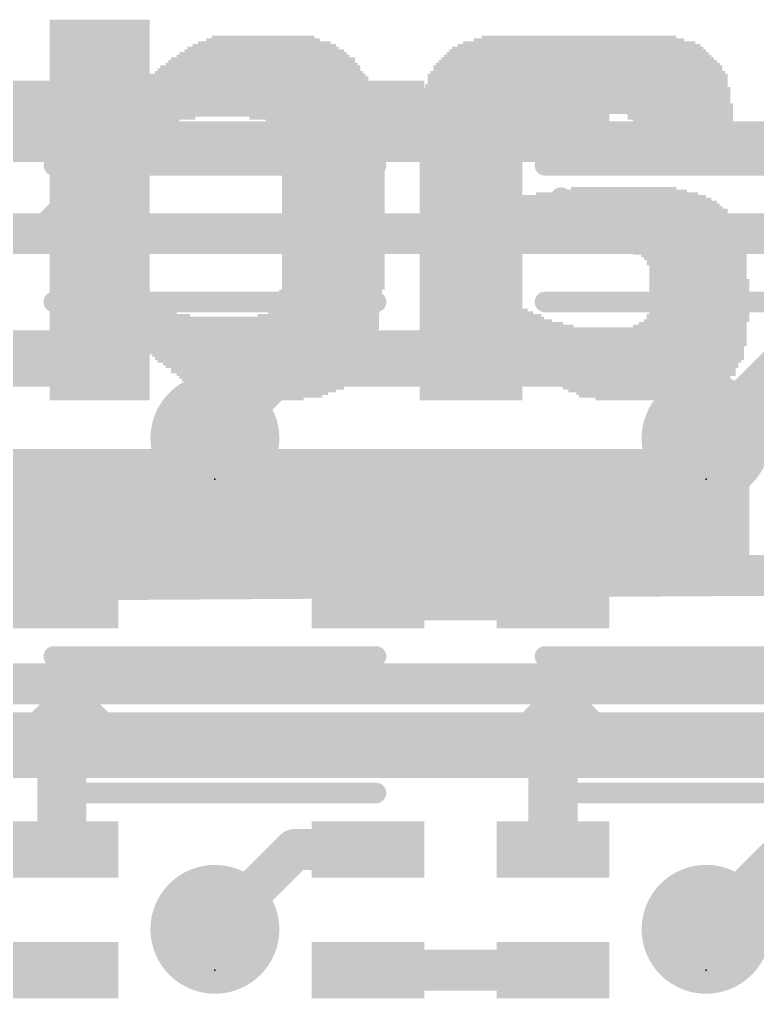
# Model space of a CAD drawing. Extents: x -5.1 to 30.5, y -0.1 to 25.5.
# Drawn here: x 13.01 to 17.59, y 4.91 to 10.98 of the extents above; entities that cross this region are included whole.
import ezdxf

# ---------------------------------------------------------------- set-up
doc = ezdxf.new("R2010")
doc.units = 0
for name, color, linetype in [('1', 12, 'CONTINUOUS'), ('16', 132, 'CONTINUOUS'), ('18', 110, 'CONTINUOUS'), ('21', 40, 'CONTINUOUS'), ('22', 6, 'CONTINUOUS'), ('23', 53, 'CONTINUOUS')]:
    doc.layers.add(name, color=color, linetype=linetype)

# ---------------------------------------------------------------- blocks, each defined once
blk = doc.blocks.new('RECT')
blk.add_solid([(-0.5, -0.5), (0.5, -0.5), (-0.5, 0.5), (0.5, 0.5)])
blk = doc.blocks.new('ROUNDV')
at = {"const_width": 0.5}
blk.add_lwpolyline([(0, -0.25, 1), (0, 0.25, 1), (0, -0.25)], format="xyb", dxfattribs=at)

msp = doc.modelspace()

# ---------------------------------------------------------------- linework, layer by layer
at = {"layer": '1'}
for points, const_width in [([(12.126, 10.426), (13.274, 10.426)], 0.254), ([(15.174, 10.426), (16.322, 10.426)], 0.254), ([(14.224, 8.382), (14.72, 8.878)], 0.254), ([(14.72, 8.878), (15.174, 8.878)], 0.254), ([(17.272, 8.382), (17.768, 8.878)], 0.254), ([(12.126, 8.128), (13.274, 8.128)], 0.254), ([(15.174, 8.128), (16.322, 8.128)], 0.254), ([(13.274, 7.378), (12.126, 7.378)], 0.254), ([(15.174, 7.378), (16.322, 7.378)], 0.254), ([(13.2715, 6.477), (10.287, 6.477)], 0.4064), ([(16.7005, 6.477), (13.2715, 6.477)], 0.4064), ([(13.274, 6.477), (13.2715, 6.477)], 0.3048), ([(13.274, 5.83), (13.274, 6.477)], 0.3048), ([(16.322, 5.83), (16.322, 6.477)], 0.3048), ([(16.322, 6.477), (16.7005, 6.477)], 0.3048), ([(19.6215, 6.477), (16.7005, 6.477)], 0.4064), ([(14.224, 5.334), (14.72, 5.83)], 0.254), ([(14.72, 5.83), (15.174, 5.83)], 0.254), ([(17.272, 5.334), (17.768, 5.83)], 0.254), ([(12.126, 5.08), (13.274, 5.08)], 0.254), ([(15.174, 5.08), (16.322, 5.08)], 0.254)]:
    msp.add_lwpolyline(points, dxfattribs=dict(at, const_width=const_width))
for points, const_width in [([(13.274, 10.3625, 1), (13.274, 10.4895)], 0.127), ([(15.174, 10.4895, 1), (15.174, 10.3625)], 0.127), ([(16.322, 10.3625, 1), (16.322, 10.4895)], 0.127), ([(14.72, 8.9415, 1), (14.72, 8.8145)], 0.127), ([(14.7649, 8.8331, 1), (14.6751, 8.9229)], 0.127), ([(15.174, 8.8145, 1), (15.174, 8.9415)], 0.127), ([(14.1791, 8.4269, 1), (14.2689, 8.3371)], 0.127), ([(17.2271, 8.4269, 1), (17.3169, 8.3371)], 0.127), ([(13.274, 8.0645, 1), (13.274, 8.1915)], 0.127), ([(15.174, 8.1915, 1), (15.174, 8.0645)], 0.127), ([(16.322, 8.0645, 1), (16.322, 8.1915)], 0.127), ([(13.274, 7.3145, 1), (13.274, 7.4415)], 0.127), ([(15.174, 7.4415, 1), (15.174, 7.3145)], 0.127), ([(16.322, 7.3145, 1), (16.322, 7.4415)], 0.127), ([(13.2715, 6.5786, 1), (13.2715, 6.3754)], 0.2032), ([(13.2715, 6.5532, 1), (13.2715, 6.4008)], 0.1524), ([(13.3502, 6.477, 1), (13.1978, 6.477)], 0.1524), ([(13.2715, 6.3754, 1), (13.2715, 6.5786)], 0.2032), ([(13.274, 6.4008, 1), (13.274, 6.5532)], 0.1524), ([(16.3982, 6.477, 1), (16.2458, 6.477)], 0.1524), ([(16.322, 6.5532, 1), (16.322, 6.4008)], 0.1524), ([(16.7005, 6.5786, 1), (16.7005, 6.3754)], 0.2032), ([(16.7005, 6.3754, 1), (16.7005, 6.5786)], 0.2032), ([(16.7005, 6.4008, 1), (16.7005, 6.5532)], 0.1524), ([(14.72, 5.8935, 1), (14.72, 5.7665)], 0.127), ([(14.7649, 5.7851, 1), (14.6751, 5.8749)], 0.127), ([(15.174, 5.7665, 1), (15.174, 5.8935)], 0.127), ([(13.1978, 5.83, 1), (13.3502, 5.83)], 0.1524), ([(16.2458, 5.83, 1), (16.3982, 5.83)], 0.1524), ([(14.1791, 5.3789, 1), (14.2689, 5.2891)], 0.127), ([(17.2271, 5.3789, 1), (17.3169, 5.2891)], 0.127), ([(13.274, 5.0165, 1), (13.274, 5.1435)], 0.127), ([(15.174, 5.1435, 1), (15.174, 5.0165)], 0.127), ([(16.322, 5.0165, 1), (16.322, 5.1435)], 0.127)]:
    msp.add_lwpolyline(points, format="xyb", dxfattribs=dict(at, const_width=const_width))
at = {"layer": '16', "const_width": 0.254}
for points in [[(2.2225, 10.2235), (21.59, 10.2235)], [(1.0795, 9.652), (21.463, 9.652)], [(2.032, 7.4295), (21.5265, 7.5565)], [(2.794, 6.858), (21.3995, 6.858)]]:
    msp.add_lwpolyline(points, dxfattribs=at)
at = {"layer": '21', "const_width": 0.0635}
for points in [[(13.224, 10.1078, 1), (13.224, 10.0442)], [(15.224, 10.0442, 1), (15.224, 10.1078)], [(16.272, 10.1078, 1), (16.272, 10.0442)], [(13.3465, 9.8985, 1), (13.3015, 9.8535)], [(13.3465, 9.8535, 1), (13.3015, 9.8985)], [(16.3945, 9.8985, 1), (16.3495, 9.8535)], [(16.3945, 9.8535, 1), (16.3495, 9.8985)], [(13.3465, 9.7535, 1), (13.3015, 9.7985)], [(16.3945, 9.7535, 1), (16.3495, 9.7985)], [(13.124, 9.7078, 1), (13.124, 9.6442)], [(13.124, 9.7078, 1), (13.124, 9.6442)], [(13.1015, 9.6985, 1), (13.1465, 9.6535)], [(13.2015, 9.6985, 1), (13.2465, 9.6535)], [(13.224, 9.6442, 1), (13.224, 9.7078)], [(13.424, 9.7078, 1), (13.424, 9.6442)], [(13.424, 9.6442, 1), (13.424, 9.7078)], [(13.5015, 9.6535, 1), (13.5465, 9.6985)], [(13.524, 9.6442, 1), (13.524, 9.7078)], [(16.1495, 9.6985, 1), (16.1945, 9.6535)], [(16.172, 9.7078, 1), (16.172, 9.6442)], [(16.172, 9.7078, 1), (16.172, 9.6442)], [(16.2495, 9.6985, 1), (16.2945, 9.6535)], [(16.272, 9.6442, 1), (16.272, 9.7078)], [(16.472, 9.7078, 1), (16.472, 9.6442)], [(16.472, 9.6442, 1), (16.472, 9.7078)], [(16.5495, 9.6535, 1), (16.5945, 9.6985)], [(16.572, 9.6442, 1), (16.572, 9.7078)], [(13.224, 9.2598, 1), (13.224, 9.1962)], [(15.224, 9.1962, 1), (15.224, 9.2598)], [(16.272, 9.2598, 1), (16.272, 9.1962)], [(13.224, 7.0598, 1), (13.224, 6.9963)], [(15.224, 6.9963, 1), (15.224, 7.0598)], [(16.272, 7.0598, 1), (16.272, 6.9963)], [(13.3465, 6.8505, 1), (13.3015, 6.8055)], [(13.3465, 6.8055, 1), (13.3015, 6.8505)], [(16.3945, 6.8505, 1), (16.3495, 6.8055)], [(16.3945, 6.8055, 1), (16.3495, 6.8505)], [(13.3465, 6.7055, 1), (13.3015, 6.7505)], [(16.3945, 6.7055, 1), (16.3495, 6.7505)], [(13.124, 6.6597, 1), (13.124, 6.5963)], [(13.124, 6.6597, 1), (13.124, 6.5963)], [(13.224, 6.5963, 1), (13.224, 6.6597)], [(13.424, 6.6597, 1), (13.424, 6.5963)], [(13.424, 6.5963, 1), (13.424, 6.6597)], [(13.524, 6.5963, 1), (13.524, 6.6597)], [(16.172, 6.6597, 1), (16.172, 6.5963)], [(16.172, 6.6597, 1), (16.172, 6.5963)], [(16.272, 6.5963, 1), (16.272, 6.6597)], [(16.472, 6.6597, 1), (16.472, 6.5963)], [(16.472, 6.5963, 1), (16.472, 6.6597)], [(16.572, 6.5963, 1), (16.572, 6.6597)], [(13.1015, 6.6505, 1), (13.1465, 6.6055)], [(13.2015, 6.6505, 1), (13.2465, 6.6055)], [(13.5015, 6.6055, 1), (13.5465, 6.6505)], [(16.1495, 6.6505, 1), (16.1945, 6.6055)], [(16.2495, 6.6505, 1), (16.2945, 6.6055)], [(16.5495, 6.6055, 1), (16.5945, 6.6505)], [(13.224, 6.2118, 1), (13.224, 6.1483)], [(15.224, 6.1483, 1), (15.224, 6.2118)], [(16.272, 6.2118, 1), (16.272, 6.1483)]]:
    msp.add_lwpolyline(points, format="xyb", dxfattribs=at)
at = {"layer": '21', "const_width": 0.127}
for points in [[(15.224, 10.076), (13.224, 10.076)], [(18.272, 10.076), (16.272, 10.076)], [(13.324, 9.876), (13.124, 9.676)], [(13.524, 9.676), (13.324, 9.876)], [(16.372, 9.876), (16.172, 9.676)], [(16.572, 9.676), (16.372, 9.876)], [(13.224, 9.676), (13.324, 9.776)], [(16.272, 9.676), (16.372, 9.776)], [(13.124, 9.676), (13.424, 9.676)], [(13.124, 9.676), (13.224, 9.676)], [(13.424, 9.676), (13.524, 9.676)], [(16.172, 9.676), (16.472, 9.676)], [(16.172, 9.676), (16.272, 9.676)], [(16.472, 9.676), (16.572, 9.676)], [(15.224, 9.228), (13.224, 9.228)], [(18.272, 9.228), (16.272, 9.228)], [(15.224, 7.028), (13.224, 7.028)], [(18.272, 7.028), (16.272, 7.028)], [(13.324, 6.828), (13.124, 6.628)], [(13.524, 6.628), (13.324, 6.828)], [(16.372, 6.828), (16.172, 6.628)], [(16.572, 6.628), (16.372, 6.828)], [(13.224, 6.628), (13.324, 6.728)], [(16.272, 6.628), (16.372, 6.728)], [(13.124, 6.628), (13.424, 6.628)], [(13.124, 6.628), (13.224, 6.628)], [(13.424, 6.628), (13.524, 6.628)], [(16.172, 6.628), (16.472, 6.628)], [(16.172, 6.628), (16.272, 6.628)], [(16.472, 6.628), (16.572, 6.628)], [(15.224, 6.18), (13.224, 6.18)], [(18.272, 6.18), (16.272, 6.18)]]:
    msp.add_lwpolyline(points, dxfattribs=at)
at = {"layer": '23'}
for p in [(14.224, 8.128), (17.272, 8.128), (14.224, 5.08), (17.272, 5.08)]:
    msp.add_point(p, dxfattribs=at)

# ---------------------------------------------------------------- block references
at = {"layer": '1', "xscale": 0.7, "yscale": 0.35, "rotation": 180}
for p in [(13.274, 10.426), (15.174, 10.426), (16.322, 10.426), (13.274, 8.878), (15.174, 8.878), (16.322, 8.878), (13.274, 8.128), (15.174, 8.128), (16.322, 8.128), (13.274, 7.378), (15.174, 7.378), (16.322, 7.378), (13.274, 5.83), (15.174, 5.83), (16.322, 5.83), (13.274, 5.08), (15.174, 5.08), (16.322, 5.08)]:
    msp.add_blockref('RECT', p, dxfattribs=at)
at = {"layer": '18', "xscale": 0.8001, "yscale": 0.8001}
for p in [(14.224, 8.382), (14.224, 8.382), (17.272, 8.382), (17.272, 8.382), (14.224, 5.334), (14.224, 5.334), (17.272, 5.334), (17.272, 5.334)]:
    msp.add_blockref('ROUNDV', p, dxfattribs=at)
at = {"layer": '22', "rotation": 180}
for p, xscale, yscale in [((13.5083, 10.9728), 0.6203, 0.0168), ((13.5083, 10.9561), 0.6203, 0.0167), ((13.5083, 10.9393), 0.6203, 0.0168), ((13.5083, 10.9225), 0.6203, 0.0168), ((13.5083, 10.9058), 0.6203, 0.0167), ((13.5083, 10.889), 0.6203, 0.0168), ((13.5083, 10.8722), 0.6203, 0.0168), ((14.5225, 10.8722), 0.6371, 0.0168), ((16.4838, 10.8722), 1.207, 0.0168), ((13.5083, 10.8555), 0.6203, 0.0167), ((13.5083, 10.8387), 0.6203, 0.0168), ((13.5083, 10.8219), 0.6203, 0.0168), ((14.5309, 10.8219), 0.8885, 0.0168), ((14.5308, 10.8387), 0.8214, 0.0168), ((14.5225, 10.8555), 0.7041, 0.0167), ((16.4839, 10.8219), 1.5087, 0.0168), ((16.4839, 10.8387), 1.4417, 0.0168), ((16.4838, 10.8555), 1.3076, 0.0167), ((13.5083, 10.8052), 0.6203, 0.0167), ((13.5083, 10.7884), 0.6203, 0.0168), ((13.5083, 10.7717), 0.6203, 0.0167), ((13.5083, 10.7549), 0.6203, 0.0168), ((14.5225, 10.7549), 1.0729, 0.0168), ((14.5225, 10.7717), 1.0393, 0.0167), ((14.5309, 10.7884), 0.9891, 0.0168), ((14.5225, 10.8052), 0.9387, 0.0167), ((16.4755, 10.7549), 1.6597, 0.0168), ((16.4755, 10.7717), 1.6261, 0.0167), ((16.4755, 10.7884), 1.5925, 0.0168), ((16.4755, 10.8052), 1.5591, 0.0167), ((13.5083, 10.7381), 0.6203, 0.0168), ((13.5083, 10.7214), 0.6203, 0.0167), ((13.5083, 10.7046), 0.6203, 0.0168), ((13.5083, 10.6878), 0.6203, 0.0168), ((14.5057, 10.6878), 1.2406, 0.0168), ((14.5141, 10.7046), 1.1903, 0.0168), ((14.5141, 10.7214), 1.1567, 0.0167), ((14.5225, 10.7381), 1.1399, 0.0168), ((16.4755, 10.6878), 1.7937, 0.0168), ((16.4755, 10.7046), 1.7603, 0.0168), ((16.4755, 10.7214), 1.7267, 0.0167), ((16.4755, 10.7381), 1.6931, 0.0168), ((14.1788, 10.6375), 1.9614, 0.0168), ((13.5083, 10.6711), 0.6203, 0.0167), ((13.5083, 10.6543), 0.6203, 0.0168), ((14.4973, 10.6543), 1.2908, 0.0168), ((14.4974, 10.6711), 1.2573, 0.0167), ((16.4755, 10.6375), 1.8608, 0.0168), ((16.4755, 10.6543), 1.8273, 0.0168), ((16.4755, 10.6711), 1.7937, 0.0167), ((14.1872, 10.6208), 1.9781, 0.0167), ((14.1872, 10.604), 1.9781, 0.0168), ((14.1956, 10.5872), 1.9949, 0.0168), ((14.1956, 10.5705), 1.9949, 0.0167), ((16.4671, 10.5705), 1.8776, 0.0167), ((16.4755, 10.6208), 1.8608, 0.0167), ((16.4755, 10.604), 1.8608, 0.0168), ((16.4755, 10.5872), 1.8608, 0.0168), ((14.1956, 10.5537), 1.9949, 0.0168), ((14.1956, 10.537), 1.9949, 0.0167), ((14.204, 10.5202), 2.0117, 0.0168), ((16.4755, 10.5537), 1.8943, 0.0168), ((16.4755, 10.537), 1.8943, 0.0167), ((16.4755, 10.5202), 1.8943, 0.0168), ((14.2123, 10.4867), 2.0284, 0.0167), ((14.2123, 10.4699), 2.0284, 0.0168), ((14.2123, 10.4531), 2.0284, 0.0168), ((14.204, 10.5034), 2.0117, 0.0168), ((16.4755, 10.4531), 1.9279, 0.0168), ((16.4755, 10.5034), 1.8943, 0.0168), ((16.4755, 10.4867), 1.8943, 0.0167), ((16.4755, 10.4699), 1.8943, 0.0168), ((14.2123, 10.4364), 2.0284, 0.0167), ((14.2123, 10.4196), 2.0284, 0.0168), ((14.2207, 10.4028), 2.0452, 0.0168), ((14.2207, 10.3861), 2.0452, 0.0167), ((16.4755, 10.4364), 1.9279, 0.0167), ((16.4755, 10.4196), 1.9279, 0.0168), ((16.4755, 10.4028), 1.9279, 0.0168), ((15.8552, 10.3861), 0.6873, 0.0167), ((17.1125, 10.3861), 0.6538, 0.0167), ((13.6507, 10.3693), 0.9052, 0.0168), ((13.5669, 10.3358), 0.7376, 0.0168), ((13.6005, 10.3526), 0.8047, 0.0167), ((14.841, 10.3693), 0.8047, 0.0168), ((14.8913, 10.3526), 0.7041, 0.0167), ((14.8997, 10.3358), 0.6873, 0.0168), ((15.83, 10.3358), 0.6705, 0.0168), ((15.8468, 10.3693), 0.6706, 0.0168), ((15.8384, 10.3526), 0.6538, 0.0167), ((17.1125, 10.3693), 0.6538, 0.0168), ((17.1293, 10.3526), 0.6203, 0.0167), ((17.1293, 10.3358), 0.6203, 0.0168), ((13.5334, 10.3023), 0.6706, 0.0167), ((13.5502, 10.319), 0.7041, 0.0168), ((13.5083, 10.2855), 0.6203, 0.0168), ((13.5083, 10.2687), 0.6203, 0.0168), ((14.908, 10.319), 0.6706, 0.0168), ((14.9164, 10.3023), 0.6538, 0.0167), ((14.9332, 10.2855), 0.6538, 0.0168), ((14.9332, 10.2687), 0.6538, 0.0168), ((15.83, 10.319), 0.6705, 0.0168), ((15.8217, 10.3023), 0.6538, 0.0167), ((15.8217, 10.2855), 0.6538, 0.0168), ((15.8217, 10.2687), 0.6538, 0.0168), ((17.1376, 10.319), 0.637, 0.0168), ((17.146, 10.3023), 0.6202, 0.0167), ((17.146, 10.2855), 0.6202, 0.0168), ((17.146, 10.2687), 0.6202, 0.0168), ((13.5083, 10.252), 0.6203, 0.0167), ((13.5083, 10.2352), 0.6203, 0.0168), ((13.5083, 10.2184), 0.6203, 0.0168), ((13.5083, 10.2017), 0.6203, 0.0167), ((14.9332, 10.252), 0.6538, 0.0167), ((14.9416, 10.2352), 0.6371, 0.0168), ((14.9416, 10.2184), 0.6371, 0.0168), ((14.9416, 10.2017), 0.6371, 0.0167), ((15.8217, 10.252), 0.6538, 0.0167), ((15.8133, 10.2352), 0.637, 0.0168), ((15.8133, 10.2184), 0.637, 0.0168), ((15.8133, 10.2017), 0.637, 0.0167), ((17.1544, 10.252), 0.6035, 0.0167), ((17.1544, 10.2352), 0.6035, 0.0168), ((17.1544, 10.2184), 0.6035, 0.0168), ((17.1544, 10.2017), 0.6035, 0.0167), ((13.5083, 10.1849), 0.6203, 0.0168), ((13.5083, 10.1681), 0.6203, 0.0168), ((13.5083, 10.1514), 0.6203, 0.0167), ((14.9583, 10.1849), 0.637, 0.0168), ((14.9583, 10.1681), 0.637, 0.0168), ((14.9583, 10.1514), 0.637, 0.0167), ((15.8133, 10.1849), 0.637, 0.0168), ((15.8133, 10.1681), 0.637, 0.0168), ((15.8133, 10.1514), 0.637, 0.0167), ((17.1544, 10.1849), 0.6035, 0.0168), ((17.1544, 10.1681), 0.6035, 0.0168), ((13.5083, 10.1346), 0.6203, 0.0168), ((13.5083, 10.1179), 0.6203, 0.0167), ((13.5083, 10.1011), 0.6203, 0.0168), ((13.5083, 10.0843), 0.6203, 0.0168), ((14.9583, 10.1346), 0.637, 0.0168), ((14.9583, 10.1179), 0.637, 0.0167), ((14.9583, 10.1011), 0.637, 0.0168), ((14.9583, 10.0843), 0.637, 0.0168), ((15.8133, 10.1346), 0.637, 0.0168), ((15.8133, 10.1179), 0.637, 0.0167), ((15.8133, 10.1011), 0.637, 0.0168), ((15.8133, 10.0843), 0.637, 0.0168), ((13.5083, 10.0676), 0.6203, 0.0167), ((13.5083, 10.0508), 0.6203, 0.0168), ((13.5083, 10.034), 0.6203, 0.0168), ((14.9583, 10.0676), 0.637, 0.0167), ((14.9583, 10.0508), 0.637, 0.0168), ((14.9583, 10.034), 0.637, 0.0168), ((15.8133, 10.0676), 0.637, 0.0167), ((15.8133, 10.0508), 0.637, 0.0168), ((15.8133, 10.034), 0.637, 0.0168), ((13.5083, 10.0173), 0.6203, 0.0167), ((13.5083, 10.0005), 0.6203, 0.0168), ((13.5083, 9.9837), 0.6203, 0.0168), ((13.5083, 9.967), 0.6203, 0.0167), ((14.9583, 10.0173), 0.637, 0.0167), ((14.9583, 10.0005), 0.637, 0.0168), ((14.9583, 9.9837), 0.637, 0.0168), ((14.9583, 9.967), 0.637, 0.0167), ((15.8133, 10.0173), 0.637, 0.0167), ((15.8133, 10.0005), 0.637, 0.0168), ((15.8133, 9.9837), 0.637, 0.0168), ((15.8133, 9.967), 0.637, 0.0167), ((13.5083, 9.9502), 0.6203, 0.0168), ((13.5083, 9.9335), 0.6203, 0.0167), ((13.5083, 9.9167), 0.6203, 0.0168), ((13.5083, 9.8999), 0.6203, 0.0168), ((14.9583, 9.9502), 0.637, 0.0168), ((14.9583, 9.9335), 0.637, 0.0167), ((14.9583, 9.9167), 0.637, 0.0168), ((14.9583, 9.8999), 0.637, 0.0168), ((15.8133, 9.9502), 0.637, 0.0168), ((15.8133, 9.9335), 0.637, 0.0167), ((15.8133, 9.9167), 0.637, 0.0168), ((15.8133, 9.8999), 0.637, 0.0168), ((16.7186, 9.8999), 1.0059, 0.0168), ((16.7521, 9.9167), 0.8047, 0.0168), ((16.7604, 9.9335), 0.6538, 0.0167), ((13.5083, 9.8832), 0.6203, 0.0167), ((13.5083, 9.8664), 0.6203, 0.0168), ((13.5083, 9.8496), 0.6203, 0.0168), ((14.9583, 9.8832), 0.637, 0.0167), ((14.9583, 9.8664), 0.637, 0.0168), ((14.9583, 9.8496), 0.637, 0.0168), ((16.3833, 9.8832), 1.7769, 0.0167), ((16.4001, 9.8664), 1.8105, 0.0168), ((16.4168, 9.8496), 1.844, 0.0168), ((13.5083, 9.8329), 0.6203, 0.0167), ((13.5083, 9.8161), 0.6203, 0.0168), ((13.5083, 9.7993), 0.6203, 0.0168), ((13.5083, 9.7826), 0.6203, 0.0167), ((14.9583, 9.8329), 0.637, 0.0167), ((14.9583, 9.8161), 0.637, 0.0168), ((14.9583, 9.7993), 0.637, 0.0168), ((14.9583, 9.7826), 0.637, 0.0167), ((16.4252, 9.8329), 1.8608, 0.0167), ((16.4336, 9.8161), 1.8775, 0.0168), ((16.4504, 9.7993), 1.9111, 0.0168), ((16.4504, 9.7826), 1.9111, 0.0167), ((13.5083, 9.7658), 0.6203, 0.0168), ((13.5083, 9.749), 0.6203, 0.0168), ((13.5083, 9.7323), 0.6203, 0.0167), ((13.5083, 9.7155), 0.6203, 0.0168), ((14.9583, 9.7658), 0.637, 0.0168), ((14.9583, 9.749), 0.637, 0.0168), ((14.9583, 9.7323), 0.637, 0.0167), ((14.9583, 9.7155), 0.637, 0.0168), ((16.4587, 9.7658), 1.9278, 0.0168), ((16.4671, 9.749), 1.9446, 0.0168), ((16.4755, 9.7323), 1.9613, 0.0167), ((16.4755, 9.7155), 1.9613, 0.0168), ((13.5083, 9.6988), 0.6203, 0.0167), ((13.5083, 9.682), 0.6203, 0.0168), ((13.5083, 9.6652), 0.6203, 0.0168), ((14.9583, 9.6988), 0.637, 0.0167), ((14.9583, 9.682), 0.637, 0.0168), ((14.9583, 9.6652), 0.637, 0.0168), ((16.4839, 9.6988), 1.9781, 0.0167), ((16.4839, 9.682), 1.9781, 0.0168), ((16.4839, 9.6652), 1.9781, 0.0168), ((13.5083, 9.6485), 0.6203, 0.0167), ((13.5083, 9.6317), 0.6203, 0.0168), ((13.5083, 9.6149), 0.6203, 0.0168), ((13.5083, 9.5982), 0.6203, 0.0167), ((14.9583, 9.6485), 0.637, 0.0167), ((14.9583, 9.6317), 0.637, 0.0168), ((14.9583, 9.6149), 0.637, 0.0168), ((14.9583, 9.5982), 0.637, 0.0167), ((16.4923, 9.6485), 1.9949, 0.0167), ((16.4923, 9.6317), 1.9949, 0.0168), ((16.5006, 9.6149), 2.0116, 0.0168), ((16.5006, 9.5982), 2.0116, 0.0167), ((13.5083, 9.5814), 0.6203, 0.0168), ((13.5083, 9.5646), 0.6203, 0.0168), ((13.5083, 9.5479), 0.6203, 0.0167), ((14.9583, 9.5814), 0.637, 0.0168), ((14.9583, 9.5646), 0.637, 0.0168), ((14.9583, 9.5479), 0.637, 0.0167), ((16.5006, 9.5814), 2.0116, 0.0168), ((16.5006, 9.5646), 2.0116, 0.0168), ((15.8133, 9.5479), 0.637, 0.0167), ((17.1544, 9.5479), 0.7376, 0.0167), ((13.5083, 9.5311), 0.6203, 0.0168), ((13.5083, 9.5144), 0.6203, 0.0167), ((13.5083, 9.4976), 0.6203, 0.0168), ((13.5083, 9.4808), 0.6203, 0.0168), ((14.9583, 9.5311), 0.637, 0.0168), ((14.9583, 9.5144), 0.637, 0.0167), ((14.9583, 9.4976), 0.637, 0.0168), ((14.9583, 9.4808), 0.637, 0.0168), ((15.8133, 9.5311), 0.637, 0.0168), ((15.8133, 9.5144), 0.637, 0.0167), ((15.8133, 9.4976), 0.637, 0.0168), ((15.8133, 9.4808), 0.637, 0.0168), ((17.1712, 9.5311), 0.7041, 0.0168), ((17.1963, 9.5144), 0.6538, 0.0167), ((17.2047, 9.4976), 0.637, 0.0168), ((17.213, 9.4808), 0.6203, 0.0168), ((13.5083, 9.4641), 0.6203, 0.0167), ((13.5083, 9.4473), 0.6203, 0.0168), ((13.5083, 9.4305), 0.6203, 0.0168), ((13.5083, 9.4138), 0.6203, 0.0167), ((14.9583, 9.4641), 0.637, 0.0167), ((14.9583, 9.4473), 0.637, 0.0168), ((14.9583, 9.4305), 0.637, 0.0168), ((14.9583, 9.4138), 0.637, 0.0167), ((15.8133, 9.4641), 0.637, 0.0167), ((15.8133, 9.4473), 0.637, 0.0168), ((15.8133, 9.4305), 0.637, 0.0168), ((15.8133, 9.4138), 0.637, 0.0167), ((17.213, 9.4641), 0.6203, 0.0167), ((17.2215, 9.4473), 0.6035, 0.0168), ((17.2215, 9.4305), 0.6035, 0.0168), ((17.2215, 9.4138), 0.6035, 0.0167), ((13.5083, 9.397), 0.6203, 0.0168), ((13.5083, 9.3802), 0.6203, 0.0168), ((13.5083, 9.3635), 0.6203, 0.0167), ((14.9583, 9.397), 0.637, 0.0168), ((14.9583, 9.3802), 0.637, 0.0168), ((14.9583, 9.3635), 0.637, 0.0167), ((15.8133, 9.397), 0.637, 0.0168), ((15.8133, 9.3802), 0.637, 0.0168), ((15.8133, 9.3635), 0.637, 0.0167), ((17.2215, 9.397), 0.6035, 0.0168), ((17.2215, 9.3802), 0.6035, 0.0168), ((17.2299, 9.3635), 0.6203, 0.0167), ((13.5083, 9.3467), 0.6203, 0.0168), ((13.5083, 9.3299), 0.6203, 0.0168), ((13.5083, 9.3132), 0.6203, 0.0167), ((13.5083, 9.2964), 0.6203, 0.0168), ((14.9416, 9.2964), 0.6371, 0.0168), ((14.9583, 9.3467), 0.637, 0.0168), ((14.9583, 9.3299), 0.637, 0.0168), ((14.9583, 9.3132), 0.637, 0.0167), ((15.8133, 9.3467), 0.637, 0.0168), ((15.8133, 9.3299), 0.637, 0.0168), ((15.8133, 9.3132), 0.637, 0.0167), ((15.8133, 9.2964), 0.637, 0.0168), ((17.2299, 9.3467), 0.6203, 0.0168), ((17.2299, 9.3299), 0.6203, 0.0168), ((17.2299, 9.3132), 0.6203, 0.0167), ((17.2299, 9.2964), 0.6203, 0.0168), ((13.5083, 9.2797), 0.6203, 0.0167), ((13.5083, 9.2629), 0.6203, 0.0168), ((13.5083, 9.2461), 0.6203, 0.0168), ((13.5083, 9.2294), 0.6203, 0.0167), ((14.9332, 9.2629), 0.6538, 0.0168), ((14.9332, 9.2461), 0.6538, 0.0168), ((14.9332, 9.2294), 0.6538, 0.0167), ((14.9416, 9.2797), 0.6371, 0.0167), ((15.8133, 9.2797), 0.637, 0.0167), ((15.8133, 9.2629), 0.637, 0.0168), ((15.8133, 9.2461), 0.637, 0.0168), ((15.8133, 9.2294), 0.637, 0.0167), ((17.2299, 9.2797), 0.6203, 0.0167), ((17.2299, 9.2629), 0.6203, 0.0168), ((17.2299, 9.2461), 0.6203, 0.0168), ((17.2299, 9.2294), 0.6203, 0.0167), ((13.525, 9.2126), 0.6538, 0.0168), ((13.5585, 9.1791), 0.7208, 0.0167), ((13.5502, 9.1958), 0.7041, 0.0168), ((14.908, 9.1791), 0.6706, 0.0167), ((14.9248, 9.2126), 0.6706, 0.0168), ((14.9248, 9.1958), 0.6706, 0.0168), ((15.83, 9.1791), 0.6705, 0.0167), ((15.8133, 9.2126), 0.637, 0.0168), ((15.8133, 9.1958), 0.637, 0.0168), ((17.2299, 9.2126), 0.6203, 0.0168), ((17.2299, 9.1958), 0.6203, 0.0168), ((17.2299, 9.1791), 0.6203, 0.0167), ((14.2207, 9.1288), 2.0452, 0.0167), ((14.2207, 9.112), 2.0452, 0.0168), ((13.5921, 9.1623), 0.7879, 0.0168), ((13.634, 9.1455), 0.8717, 0.0168), ((14.8661, 9.1455), 0.7544, 0.0168), ((14.8997, 9.1623), 0.6873, 0.0168), ((15.8803, 9.1288), 0.7711, 0.0167), ((15.8468, 9.1623), 0.704, 0.0168), ((15.872, 9.1455), 0.7543, 0.0168), ((15.9055, 9.112), 0.8214, 0.0168), ((17.2131, 9.112), 0.6538, 0.0168), ((17.2215, 9.1455), 0.6371, 0.0168), ((17.2215, 9.1288), 0.6371, 0.0167), ((17.2299, 9.1623), 0.6203, 0.0168), ((14.2207, 9.0953), 2.0452, 0.0167), ((14.2207, 9.0785), 2.0452, 0.0168), ((14.2207, 9.0617), 2.0452, 0.0168), ((15.939, 9.0953), 0.8885, 0.0167), ((15.9726, 9.0785), 0.9555, 0.0168), ((16.509, 9.0617), 2.0284, 0.0168), ((17.1712, 9.0785), 0.7041, 0.0168), ((17.1879, 9.0953), 0.6706, 0.0167), ((14.2123, 9.045), 2.0284, 0.0167), ((14.2123, 9.0282), 2.0284, 0.0168), ((14.2123, 9.0114), 2.0284, 0.0168), ((14.2123, 8.9947), 2.0284, 0.0167), ((16.509, 9.045), 2.0284, 0.0167), ((16.509, 9.0282), 2.0284, 0.0168), ((16.509, 9.0114), 2.0284, 0.0168), ((16.509, 8.9947), 2.0284, 0.0167), ((14.2123, 8.9779), 2.0284, 0.0168), ((14.204, 8.9611), 2.0117, 0.0168), ((14.1956, 8.9444), 1.9949, 0.0167), ((14.1956, 8.9276), 1.9949, 0.0168), ((16.509, 8.9779), 2.0284, 0.0168), ((16.509, 8.9611), 2.0284, 0.0168), ((16.5006, 8.9444), 2.0116, 0.0167), ((16.5006, 8.9276), 2.0116, 0.0168), ((14.1956, 8.9108), 1.9949, 0.0168), ((13.5083, 8.8941), 0.6203, 0.0167), ((13.5083, 8.8773), 0.6203, 0.0168), ((14.5141, 8.8941), 1.3579, 0.0167), ((14.5141, 8.8773), 1.3243, 0.0168), ((16.5006, 8.9108), 2.0116, 0.0168), ((16.5006, 8.8941), 2.0116, 0.0167), ((16.5006, 8.8773), 2.0116, 0.0168), ((13.5083, 8.8605), 0.6203, 0.0167), ((13.5083, 8.8438), 0.6203, 0.0168), ((13.5083, 8.827), 0.6203, 0.0168), ((13.5083, 8.8102), 0.6203, 0.0167), ((14.5225, 8.8605), 1.3075, 0.0167), ((14.5309, 8.8438), 1.2573, 0.0168), ((14.5308, 8.827), 1.2238, 0.0168), ((14.5393, 8.8102), 1.1735, 0.0167), ((15.8133, 8.8605), 0.637, 0.0167), ((15.8133, 8.8438), 0.637, 0.0168), ((15.8133, 8.827), 0.637, 0.0168), ((15.8133, 8.8102), 0.637, 0.0167), ((16.8275, 8.8605), 1.3244, 0.0167), ((16.8191, 8.8438), 1.3076, 0.0168), ((16.8359, 8.827), 1.2741, 0.0168), ((16.8359, 8.8102), 1.2405, 0.0167), ((13.5083, 8.7935), 0.6203, 0.0168), ((13.5083, 8.7767), 0.6203, 0.0168), ((13.5083, 8.7599), 0.6203, 0.0167), ((13.5083, 8.7432), 0.6203, 0.0168), ((14.5393, 8.7935), 1.1735, 0.0168), ((14.5476, 8.7767), 1.1232, 0.0168), ((14.5476, 8.7599), 1.0896, 0.0167), ((14.5476, 8.7432), 1.0562, 0.0168), ((15.8133, 8.7935), 0.637, 0.0168), ((15.8133, 8.7767), 0.637, 0.0168), ((15.8133, 8.7599), 0.637, 0.0167), ((15.8133, 8.7432), 0.637, 0.0168), ((16.8443, 8.7935), 1.2237, 0.0168), ((16.861, 8.7767), 1.1902, 0.0168), ((16.8527, 8.7599), 1.1399, 0.0167), ((16.861, 8.7432), 1.1232, 0.0168), ((13.5083, 8.7264), 0.6203, 0.0168), ((13.5083, 8.7096), 0.6203, 0.0167), ((13.5083, 8.6929), 0.6203, 0.0168), ((14.556, 8.7264), 1.0058, 0.0168), ((14.556, 8.7096), 0.9388, 0.0167), ((14.5644, 8.6929), 0.9221, 0.0168), ((15.8133, 8.7264), 0.637, 0.0168), ((15.8133, 8.7096), 0.637, 0.0167), ((15.8133, 8.6929), 0.637, 0.0168), ((16.8695, 8.7264), 1.0729, 0.0168), ((16.8694, 8.7096), 1.0058, 0.0167), ((16.8778, 8.6929), 0.989, 0.0168), ((13.5083, 8.6761), 0.6203, 0.0167), ((13.5083, 8.6594), 0.6203, 0.0168), ((13.5083, 8.6426), 0.6203, 0.0168), ((13.5083, 8.6258), 0.6203, 0.0167), ((14.556, 8.6761), 0.8382, 0.0167), ((14.5476, 8.6594), 0.7544, 0.0168), ((14.5476, 8.6426), 0.6874, 0.0168), ((14.5309, 8.6258), 0.4861, 0.0167), ((15.8133, 8.6761), 0.637, 0.0167), ((15.8133, 8.6594), 0.637, 0.0168), ((15.8133, 8.6426), 0.637, 0.0168), ((15.8133, 8.6258), 0.637, 0.0167), ((16.8778, 8.6761), 0.922, 0.0167), ((16.8778, 8.6594), 0.8214, 0.0168), ((16.8778, 8.6426), 0.7879, 0.0168), ((16.8778, 8.6258), 0.5868, 0.0167), ((10.541, 8.3073), 13.998, 0.0168), ((10.541, 8.2905), 13.998, 0.0167), ((10.541, 8.2738), 13.998, 0.0168), ((10.541, 8.257), 13.998, 0.0167), ((10.541, 8.2403), 13.998, 0.0168), ((10.541, 8.2235), 13.998, 0.0168), ((14.1202, 8.2067), 6.8397, 0.0167), ((14.1202, 8.19), 6.8397, 0.0168), ((14.1202, 8.1732), 6.8397, 0.0168), ((14.1202, 8.1564), 6.8397, 0.0167), ((14.1202, 8.1397), 6.8397, 0.0168), ((14.1202, 8.1229), 6.8397, 0.0168), ((14.1202, 8.1061), 6.8397, 0.0167), ((14.1202, 8.0894), 6.8397, 0.0168), ((14.1202, 8.0726), 6.8397, 0.0168), ((14.1202, 8.0558), 6.8397, 0.0167), ((14.1202, 8.0391), 6.8397, 0.0168), ((14.1202, 8.0224), 6.8397, 0.0167), ((14.1202, 8.0056), 6.8397, 0.0168), ((14.1202, 7.9888), 6.8397, 0.0168), ((14.1202, 7.9721), 6.8397, 0.0167), ((14.1202, 7.9553), 6.8397, 0.0168), ((14.1202, 7.9385), 6.8397, 0.0168), ((14.1202, 7.9218), 6.8397, 0.0167), ((14.1202, 7.905), 6.8397, 0.0168), ((14.1202, 7.8882), 6.8397, 0.0168), ((14.1202, 7.8715), 6.8397, 0.0167), ((14.1202, 7.8547), 6.8397, 0.0168), ((14.1202, 7.838), 6.8397, 0.0167), ((14.1202, 7.8212), 6.8397, 0.0168), ((14.1202, 7.8044), 6.8397, 0.0168), ((14.1202, 7.7877), 6.8397, 0.0167), ((14.1202, 7.7709), 6.8397, 0.0168), ((14.1202, 7.7541), 6.8397, 0.0168), ((14.1202, 7.7374), 6.8397, 0.0167), ((14.1202, 7.7206), 6.8397, 0.0168), ((14.1202, 7.7038), 6.8397, 0.0168), ((14.1202, 7.6871), 6.8397, 0.0167), ((14.1202, 7.6703), 6.8397, 0.0168), ((14.1202, 7.6535), 6.8397, 0.0168), ((14.1202, 7.6368), 6.8397, 0.0167), ((14.1202, 7.62), 6.8397, 0.0168)]:
    msp.add_blockref('RECT', p, dxfattribs=dict(at, xscale=xscale, yscale=yscale))

doc.saveas('drawing.dxf')
